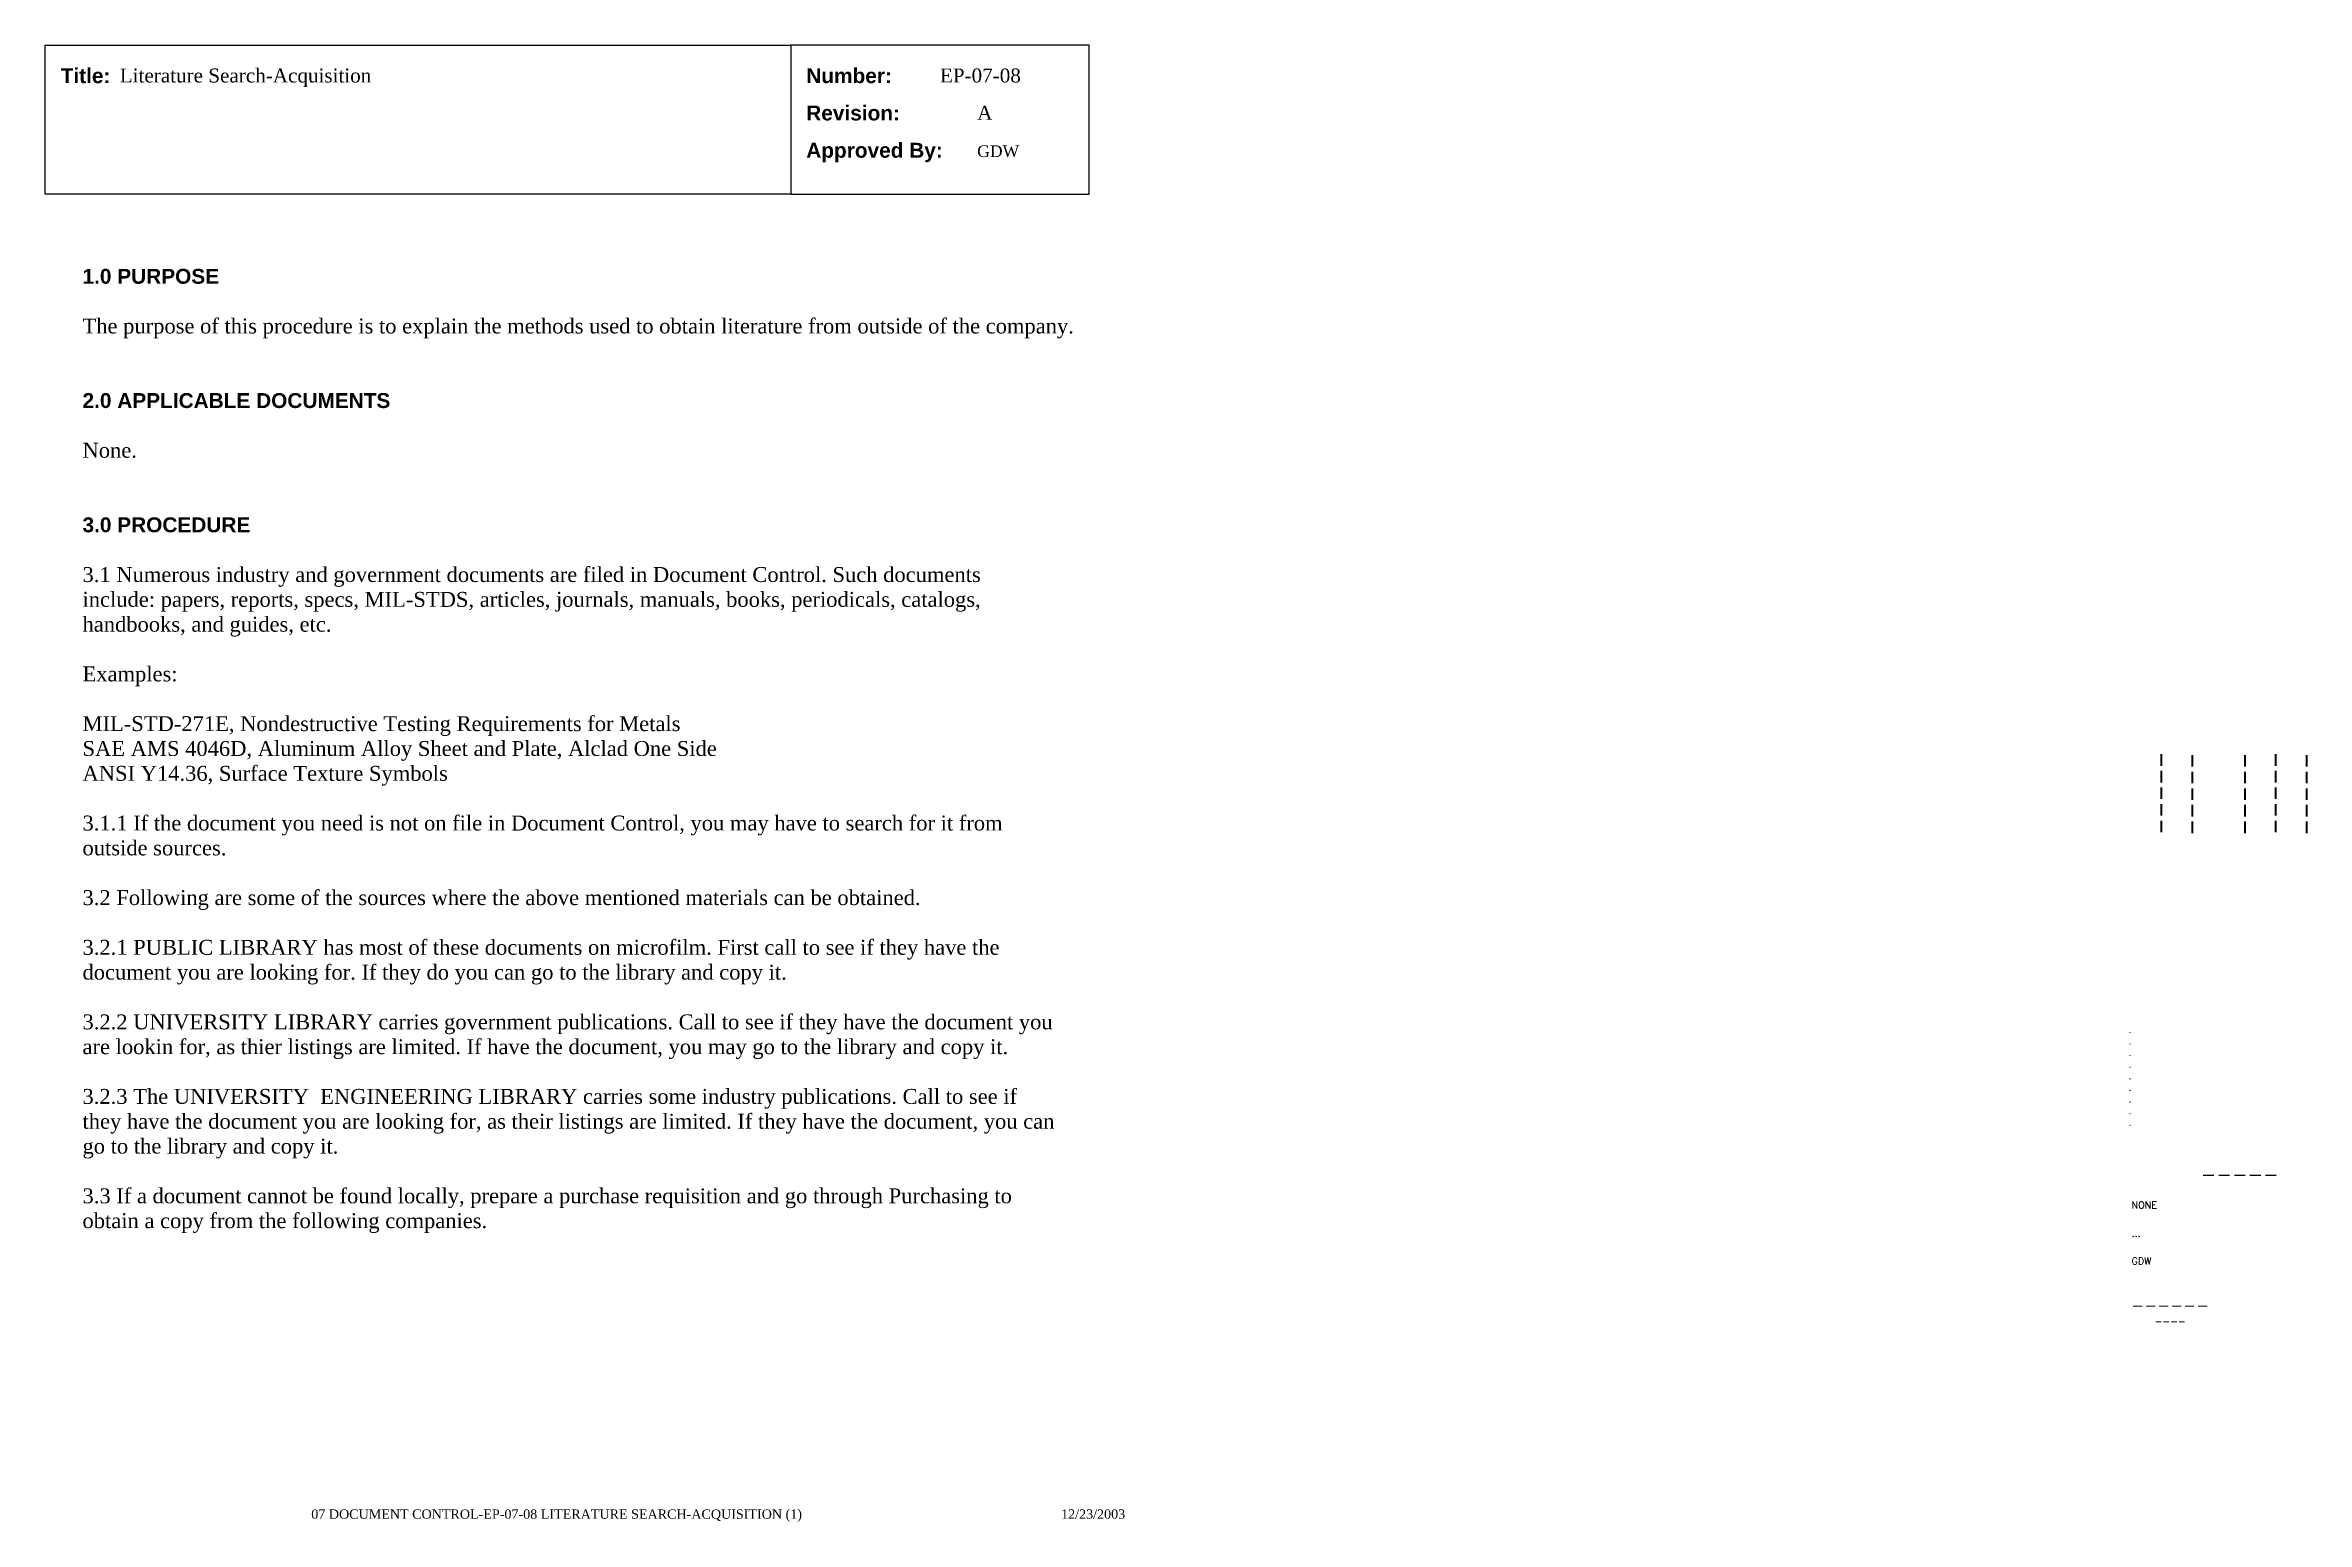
# Paper-space layout 'EP-07-08 Literature Search-Acquisition (1)' of a CAD drawing. Header units: inches. Extents: x 1 to 31.3, y 0.2 to 20.
import ezdxf
from ezdxf.enums import TextEntityAlignment as Align

# ---------------------------------------------------------------- set-up
doc = ezdxf.new("R2010")
doc.units = ezdxf.units.IN
doc.header["$MEASUREMENT"] = 0
doc.layers.add('TitleBlock_Attributes', color=40, linetype='Continuous', plot=False)
doc.layers.add('TitleBlock_Atts_Print', color=1, linetype='Continuous')
doc.styles.get("Standard").update_dxf_attribs({"font": 'simplex.shx'})
doc.styles.add('style1', font='TIMES.TTF')
doc.styles.add('styleAtt', font='TIMES.TTF')
doc.styles.add('TBBIGTEXT', font='complex.shx')

# ---------------------------------------------------------------- blocks, each defined once
blk = doc.blocks.new('Test1')
at = {"layer": 'TitleBlock_Attributes', "style": 'TBBIGTEXT', "width": 0.8}
for tag, p, height in [('SideLine1', (29.492, 9.408), 0.25), ('SideLine2', (29.906, 9.396), 0.25), ('SideLine3', (30.612, 9.396), 0.25), ('SideLine4', (31.026, 9.408), 0.25), ('SideLine5', (31.44, 9.396), 0.25), ('File-Layout', (28.803, 3.641), 0.125)]:
    blk.add_attdef(tag, p, '', height=height, rotation=90, dxfattribs=at)
at = {"layer": 'TitleBlock_Attributes'}
for tag, p, height in [('REV1', (28.947, 6.754), 0.0625), ('REV2', (28.947, 6.598), 0.0625), ('REV3', (28.947, 6.442), 0.0625), ('REV4', (28.947, 6.286), 0.0625), ('REV5', (28.947, 6.13), 0.0625), ('REV6', (28.947, 5.974), 0.0625), ('REV7', (28.947, 5.818), 0.0625), ('REV8', (28.947, 5.662), 0.0625), ('REV9', (28.947, 5.506), 0.0625), ('SCALE', (28.983, 4.394), 0.0938), ('INCHARGE', (28.983, 4.016), 0.0938), ('DRW', (28.983, 3.641), 0.0938)]:
    blk.add_attdef(tag, p, '', height=height, dxfattribs=at)
at = {"layer": 'TitleBlock_Attributes', "style": 'TBBIGTEXT'}
for tag, height, p in [('PROJNUM', 0.188, (30.434, 4.761)), ('DWG_NUM', 0.156, (31.168, 4.127)), ('CUSTOMER', 0.156, (29.501, 3.017)), ('LOCATION', 0.0938, (29.501, 2.835)), ('DESC_1', 0.188, (29.501, 2.412)), ('DESC_2', 0.188, (29.501, 2.1)), ('DESC_3', 0.188, (29.501, 1.787))]:
    blk.add_attdef(tag, text='', height=height, dxfattribs=at).set_placement(p, align=Align.CENTER)
at = {"layer": 'TitleBlock_Attributes'}
blk.add_attdef('DRW_DATE', text='', height=0.0938, dxfattribs=at).set_placement((31.149, 3.648), align=Align.CENTER)

psp = doc.layouts.new('EP-07-08 Literature Search-Acquisition (1)')

# ---------------------------------------------------------------- linework, layer by layer
for points in [[(1, 20), (11, 20), (11, 18), (1, 18)], [(11, 18), (15, 18), (15, 20), (11, 20)]]:
    psp.add_lwpolyline(points, close=True)

# ---------------------------------------------------------------- block references
ref = psp.add_blockref('Test1', (0, 0))
ref.add_attrib('CUSTOMER', '------', dxfattribs={"layer": 'TitleBlock_Attributes', "height": 0.1562, "style": 'TBBIGTEXT'}).set_placement((29.501, 3.017), align=Align.CENTER)
ref.add_attrib('LOCATION', '----', dxfattribs={"layer": 'TitleBlock_Attributes', "height": 0.0938, "style": 'TBBIGTEXT'}).set_placement((29.501, 2.835), align=Align.CENTER)
ref.add_attrib('DESC_1', 'Literature Search-Acquisition', (2, 19.5), dxfattribs={"layer": 'TitleBlock_Atts_Print', "height": 0.1875, "style": 'styleAtt'})
ref.add_attrib('DESC_2', 'EP-07-08', (13, 19.5), dxfattribs={"layer": 'TitleBlock_Atts_Print', "height": 0.1875, "style": 'styleAtt'})
ref.add_attrib('DESC_3', 'A', (13.5, 19), dxfattribs={"layer": 'TitleBlock_Atts_Print', "height": 0.188, "style": 'styleAtt'})
ref.add_attrib('PROJNUM', '-----', dxfattribs={"layer": 'TitleBlock_Attributes', "height": 0.1875, "style": 'TBBIGTEXT'}).set_placement((30.434, 4.761), align=Align.CENTER)
ref.add_attrib('DWG_NUM', 'GDW', (13.5, 18.5), dxfattribs={"layer": 'TitleBlock_Atts_Print', "height": 0.1562, "style": 'styleAtt'})
ref.add_attrib('DRW_DATE', '12/23/2003', dxfattribs={"layer": 'TitleBlock_Atts_Print', "height": 0.125, "style": 'styleAtt'}).set_placement((15.055, 0.232), align=Align.CENTER)
ref.add_attrib('DRW', 'GDW', (28.983, 3.641), dxfattribs={"layer": 'TitleBlock_Attributes', "height": 0.0938})
ref.add_attrib('INCHARGE', '...', (28.983, 4.016), dxfattribs={"layer": 'TitleBlock_Attributes', "height": 0.0938})
ref.add_attrib('SCALE', 'NONE', (28.983, 4.394), dxfattribs={"layer": 'TitleBlock_Attributes', "height": 0.0938})
ref.add_attrib('REV1', '.', (28.947, 6.754), dxfattribs={"layer": 'TitleBlock_Attributes', "height": 0.0625})
ref.add_attrib('REV2', '.', (28.947, 6.598), dxfattribs={"layer": 'TitleBlock_Attributes', "height": 0.0625})
ref.add_attrib('REV3', '.', (28.947, 6.442), dxfattribs={"layer": 'TitleBlock_Attributes', "height": 0.0625})
ref.add_attrib('REV4', '.', (28.947, 6.286), dxfattribs={"layer": 'TitleBlock_Attributes', "height": 0.0625})
ref.add_attrib('REV5', '.', (28.947, 6.13), dxfattribs={"layer": 'TitleBlock_Attributes', "height": 0.0625})
ref.add_attrib('REV6', '.', (28.947, 5.974), dxfattribs={"layer": 'TitleBlock_Attributes', "height": 0.0625})
ref.add_attrib('REV7', '.', (28.947, 5.818), dxfattribs={"layer": 'TitleBlock_Attributes', "height": 0.0625})
ref.add_attrib('REV8', '.', (28.947, 5.662), dxfattribs={"layer": 'TitleBlock_Attributes', "height": 0.0625})
ref.add_attrib('REV9', '.', (28.947, 5.506), dxfattribs={"layer": 'TitleBlock_Attributes', "height": 0.0625})
ref.add_attrib('SideLine1', '-----', (29.492, 9.408), dxfattribs={"layer": 'TitleBlock_Attributes', "height": 0.25, "rotation": 90, "style": 'TBBIGTEXT', "width": 0.8})
ref.add_attrib('SideLine2', '-----', (29.906, 9.396), dxfattribs={"layer": 'TitleBlock_Attributes', "height": 0.25, "rotation": 90, "style": 'TBBIGTEXT', "width": 0.8})
ref.add_attrib('SideLine3', '-----', (30.612, 9.396), dxfattribs={"layer": 'TitleBlock_Attributes', "height": 0.25, "rotation": 90, "style": 'TBBIGTEXT', "width": 0.8})
ref.add_attrib('SideLine4', '-----', (31.026, 9.408), dxfattribs={"layer": 'TitleBlock_Attributes', "height": 0.25, "rotation": 90, "style": 'TBBIGTEXT', "width": 0.8})
ref.add_attrib('SideLine5', '-----', (31.44, 9.396), dxfattribs={"layer": 'TitleBlock_Attributes', "height": 0.25, "rotation": 90, "style": 'TBBIGTEXT', "width": 0.8})
ref.add_attrib('File-Layout', '07 DOCUMENT CONTROL-EP-07-08 LITERATURE SEARCH-ACQUISITION (1)', dxfattribs={"layer": 'TitleBlock_Atts_Print', "height": 0.125, "style": 'styleAtt'}).set_placement((7.859, 0.232), align=Align.CENTER)

# ---------------------------------------------------------------- texts
at = {"color": 5, "char_height": 0.2, "width": 2, "attachment_point": 1, "line_spacing_factor": 1.5, "style": 'style1'}
for s, insert in [('{\\fArial|b1|i0|c0|p34;Title:}', (1.207, 19.691)), ('{\\fArial|b1|i0|c0|p34;Number:\\PRevision:\\PApproved By:}', (11.207, 19.691))]:
    psp.add_mtext(s, dxfattribs=dict(at, insert=insert))
at = {"color": 5, "insert": (1.5, 17), "char_height": 0.2, "width": 13, "attachment_point": 1, "style": 'style1'}
psp.add_mtext('{\\fArial|b1|i0|c0|p34;1.0 PURPOSE\\P\\P}The purpose of this procedure is to explain the methods used to obtain literature from outside of the company.\\P\\P\\P{\\fArial|b1|i0|c0|p34;2.0 APPLICABLE DOCUMENTS\\P\\P}None.\\P\\P\\P{\\fArial|b1|i0|c0|p34;3.0 PROCEDURE\\P\\P}3.1 Numerous industry and government documents are filed in Document Control. Such documents include: papers, reports, specs, MIL-STDS, articles, journals, manuals, books, periodicals, catalogs, handbooks, and guides, etc.\\P\\PExamples:\\P\\PMIL-STD-271E, Nondestructive Testing Requirements for Metals\\PSAE AMS 4046D, Aluminum Alloy Sheet and Plate, Alclad One Side\\PANSI Y14.36, Surface Texture Symbols\\P\\P3.1.1 If the document you need is not on file in Document Control, you may have to search for it from outside sources.\\P\\P3.2 Following are some of the sources where the above mentioned materials can be obtained.\\P\\P3.2.1 PUBLIC LIBRARY has most of these documents on microfilm. First call to see if they have the document you are looking for. If they do you can go to the library and copy it.\\P\\P3.2.2 UNIVERSITY LIBRARY carries government publications. Call to see if they have the document you are lookin for, as thier listings are limited. If have the document, you may go to the library and copy it.\\P\\P3.2.3 The UNIVERSITY  ENGINEERING LIBRARY carries some industry publications. Call to see if they have the document you are looking for, as their listings are limited. If they have the document, you can go to the library and copy it.\\P\\P3.3 If a document cannot be found locally, prepare a purchase requisition and go through Purchasing to obtain a copy from the following companies.', dxfattribs=at)

doc.saveas('drawing.dxf')
